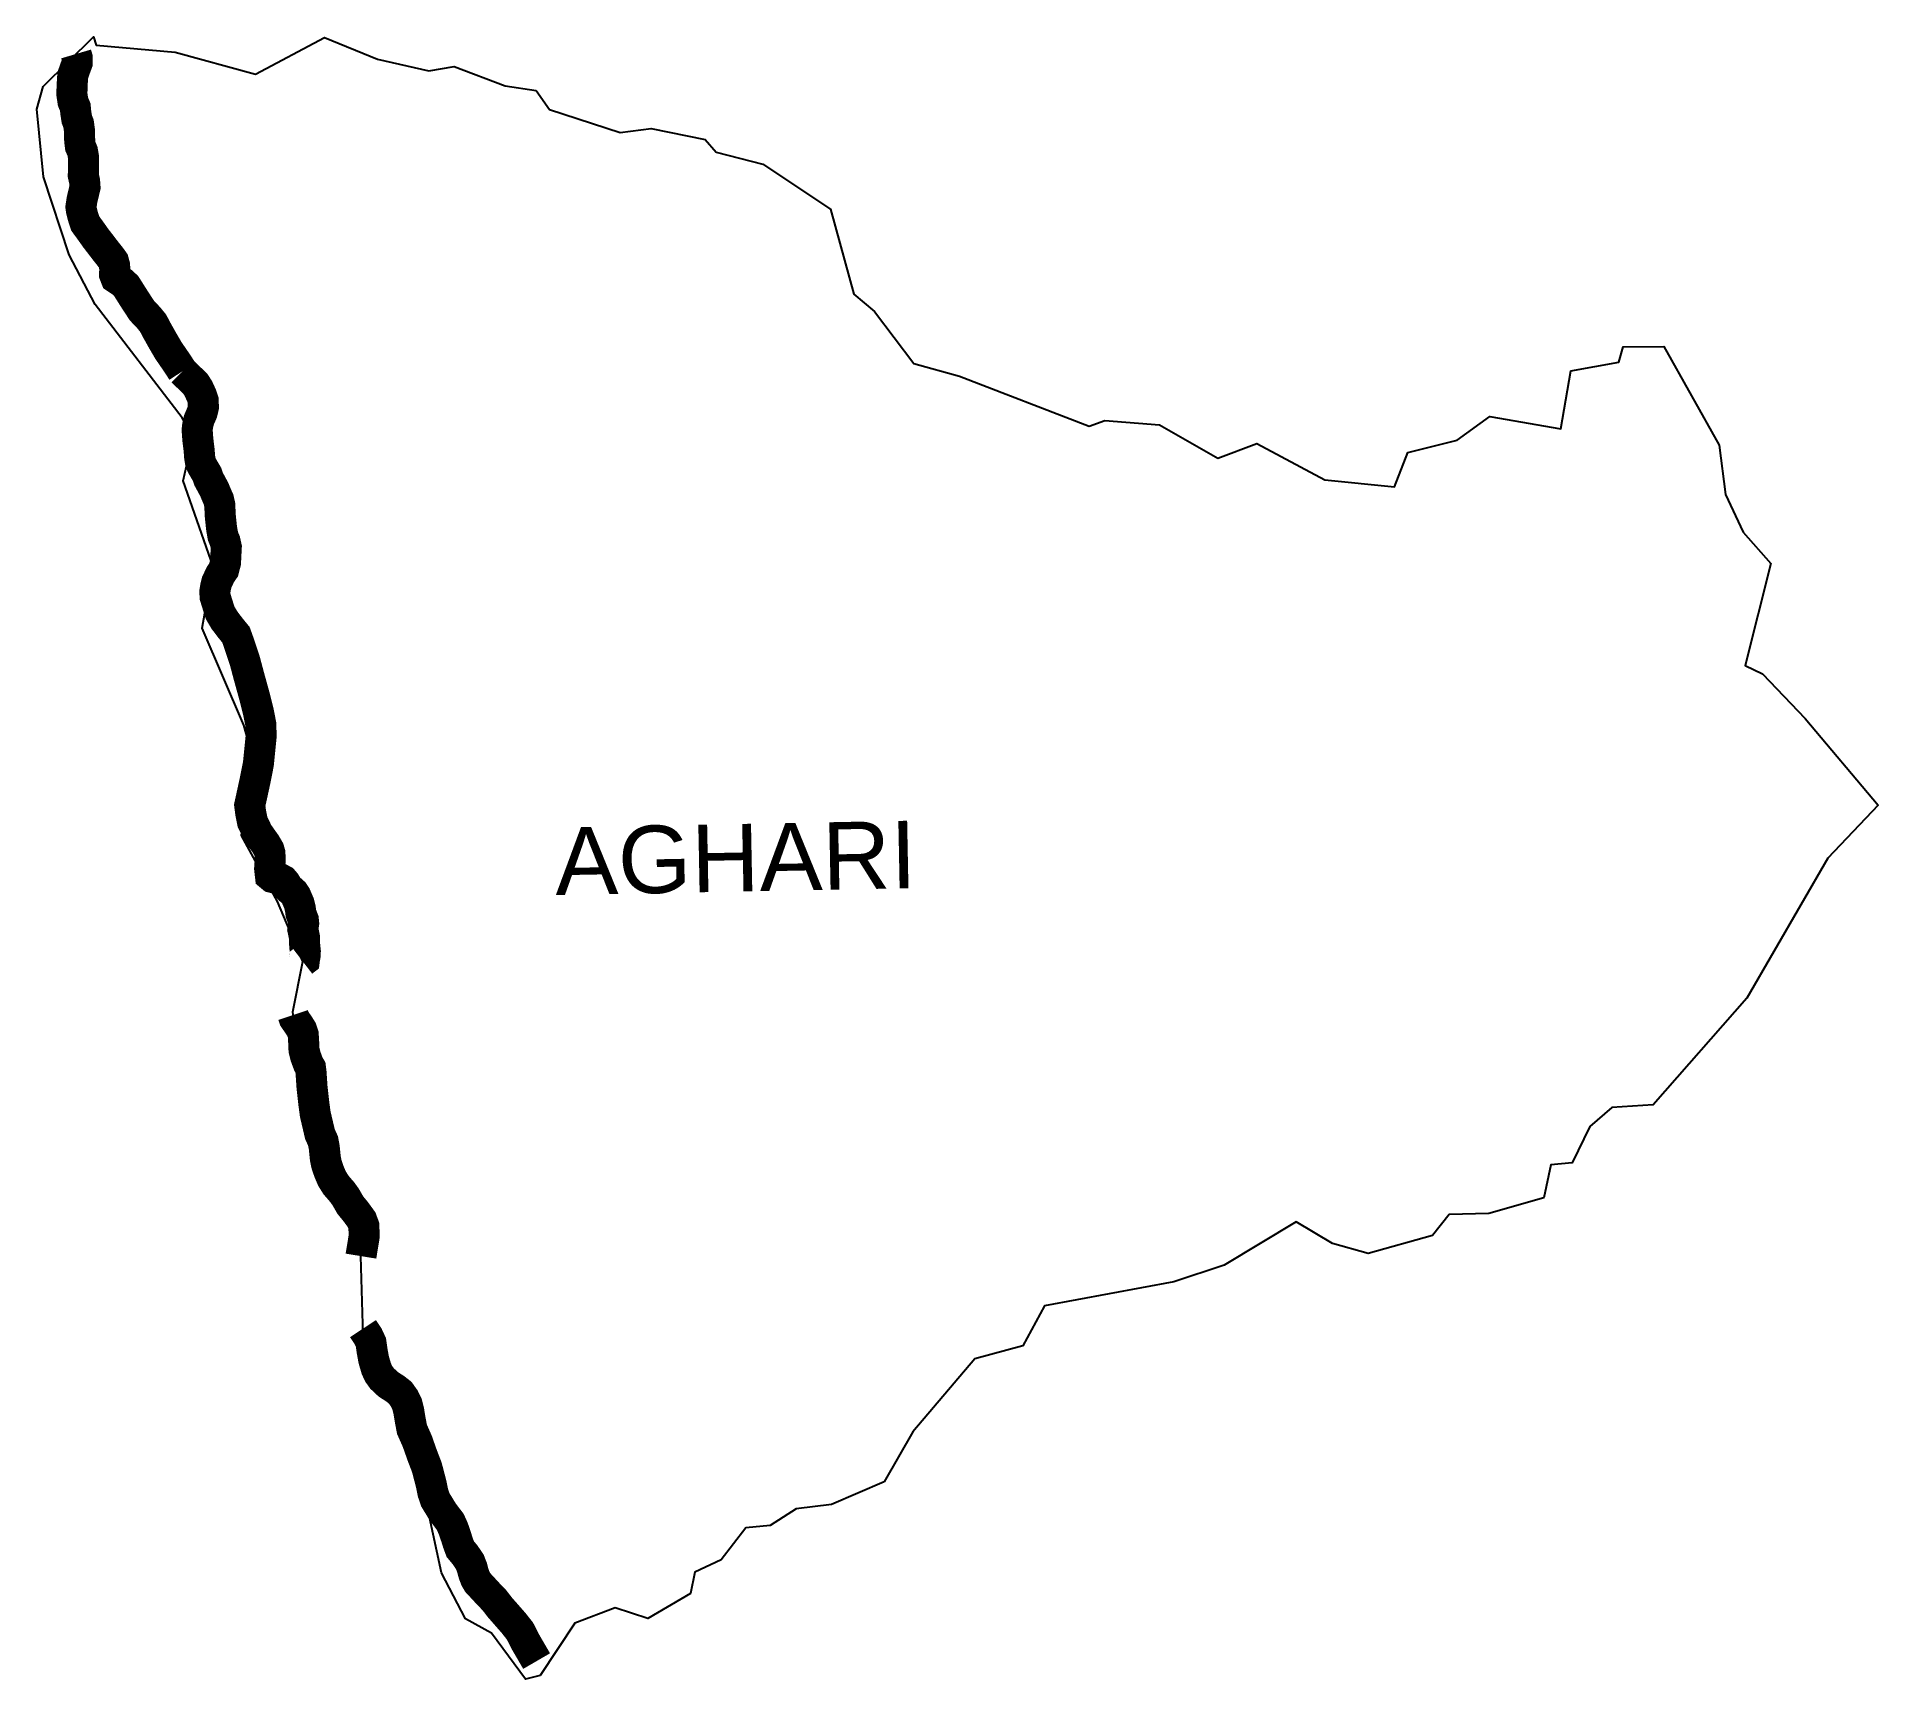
# Model space of a CAD drawing. Header units: metres. Extents: x 301741 to 304707, y 1947973 to 1950619.
import ezdxf

# ---------------------------------------------------------------- set-up
doc = ezdxf.new("R2010")
doc.units = ezdxf.units.M
doc.header["$MEASUREMENT"] = 0
doc.layers.add('NATURALLY PROTECTED', color=3, linetype='Continuous')
doc.layers.add('VILLAGE NAME', color=250, linetype='Continuous')
doc.styles.get("Standard").update_dxf_attribs({"font": 'simplex.shx'})

msp = doc.modelspace()

# ---------------------------------------------------------------- linework, layer by layer
at = {"color": 4, "flags": 128}
for points in [[(302545.2, 1950532.3), (302566.6, 1950501.7), (302680.5, 1950464.6), (302730.5, 1950471.4), (302817.2, 1950453.4), (302835.2, 1950433.1), (302910.1, 1950413.7), (303019.4, 1950341.5), (303056.9, 1950204.5), (303090, 1950176.3), (303153.7, 1950092.5), (303227.2, 1950072.4), (303436.1, 1949991.6), (303460.9, 1950001), (303549.1, 1949993.8), (303643.4, 1949940.4), (303706.1, 1949963.8), (303815.4, 1949905.3), (303927.9, 1949894.1), (303949.5, 1949949.6), (304028.7, 1949969), (304081.5, 1950007.2), (304195.8, 1949987.7), (304211.8, 1950080.8), (304289.4, 1950094.8), (304296, 1950119.5), (304361.6, 1950120.3), (304450.7, 1949961), (304460.9, 1949881.8), (304489.6, 1949821), (304534.1, 1949770.8), (304492.6, 1949606.1), (304520.8, 1949592.7), (304589.5, 1949520.8), (304706.9, 1949381.2), (304625.7, 1949295.9), (304495.2, 1949070.5), (304344.3, 1948898.6), (304277.7, 1948894.2), (304242.7, 1948863.6), (304214.2, 1948805.2), (304179.8, 1948802.1), (304168.6, 1948748.5), (304080, 1948723.4), (304016.1, 1948721.7), (303989, 1948687.9), (303885.6, 1948659), (303827.8, 1948675.3), (303769.3, 1948710), (303653.5, 1948640.1), (303572.5, 1948613.5), (303364.1, 1948574.6), (303329, 1948510.4), (303251.9, 1948489.5), (303152.1, 1948371.5), (303105.4, 1948291.1), (303020.7, 1948254.6), (302964.1, 1948247.6), (302922, 1948220.7), (302882.6, 1948217.1), (302843.1, 1948165.4), (302800.7, 1948145.5), (302793.7, 1948111.3), (302725.1, 1948071), (302672.5, 1948088.2), (302607.1, 1948063.3), (302551.6, 1947979), (302527.9, 1947973.3), (302472.9, 1948047.5), (302431, 1948070.6), (302392.4, 1948144.8), (302344.8, 1948366.6), (302267.5, 1948490.3), (302262.8, 1948654.8), (302243.4, 1948726.9), (302197.6, 1948773.9), (302179.4, 1948864.5), (302188.5, 1948884.9), (302160.1, 1948991), (302152.9, 1949048.5), (302169, 1949129.6), (302128.3, 1949225.9), (302070.2, 1949332.2), (302085.5, 1949469.7), (302074.2, 1949509.9), (302006.8, 1949666.6), (302024.8, 1949765.6), (301976.3, 1949903.9), (301992.4, 1949974.5), (301974.7, 1950005), (301834.4, 1950187.8), (301792.8, 1950267.7), (301751.3, 1950393.2), (301740.6, 1950502.2), (301750.6, 1950539.1), (301832, 1950619), (301836.3, 1950605.7), (301963.4, 1950594.1), (302092.8, 1950558.8), (302203.9, 1950617.9), (302289.2, 1950582.8), (302372, 1950564.4), (302412.8, 1950571), (302495.1, 1950539.9)], [(302495.1, 1950539.9), (302545.2, 1950532.3)]]:
    msp.add_lwpolyline(points, dxfattribs=at)
at = {"layer": 'NATURALLY PROTECTED', "const_width": 50, "flags": 128}
for points in [[(301803.9, 1950591.4), (301805.7, 1950585.3), (301805.5, 1950576.5), (301801.7, 1950566.2), (301798.5, 1950556.7), (301797.4, 1950539), (301797.2, 1950526), (301798.9, 1950514.5), (301802.6, 1950505.7), (301803.3, 1950497.8), (301805.1, 1950486.1), (301807.8, 1950479.3), (301809.4, 1950467.8), (301809.7, 1950451.6), (301810.9, 1950442.2), (301814.2, 1950434.8), (301815.9, 1950424.8), (301816, 1950410.9), (301815.5, 1950395.7), (301817.6, 1950386.4), (301818.3, 1950376.8), (301816.7, 1950370.1), (301813.4, 1950356.2), (301811.7, 1950344.7), (301812.5, 1950339.3), (301815.2, 1950328.9), (301818.7, 1950318.2), (301826.7, 1950307.3), (301835.6, 1950294.7), (301844.5, 1950283.2), (301850.3, 1950275.6), (301859.1, 1950264.5), (301864, 1950257.7), (301866, 1950250.6), (301866.1, 1950243.3), (301866, 1950235.8), (301868.2, 1950230.2), (301878.1, 1950223.6), (301884.4, 1950217.7), (301887.9, 1950212.3), (301899.4, 1950194.1), (301910.2, 1950177.7), (301920.6, 1950166.8), (301928, 1950157.7), (301933.6, 1950147), (301942.9, 1950130.4), (301952.7, 1950113.6), (301966.1, 1950094.1), (301975.2, 1950080.2)], [(301975.2, 1950080.2), (301983.6, 1950072), (301995.7, 1950060.4), (302000.8, 1950052.6), (302006.1, 1950041), (302008.8, 1950032.8), (302008.9, 1950022), (302006.9, 1950013.6), (302001.9, 1950002.1), (301999.9, 1949993.5), (301999.7, 1949992.4), (301998.9, 1949985.7), (302000.1, 1949969.5), (302002.1, 1949953.4), (302002.9, 1949942.1), (302004.4, 1949933.2), (302007.5, 1949926.7), (302014.9, 1949914.1), (302017.4, 1949906.6), (302026.5, 1949889.8), (302030.5, 1949880.1), (302033.4, 1949873.7), (302035.5, 1949864.3), (302036, 1949848.9), (302038.3, 1949827), (302040.5, 1949814.6), (302043.8, 1949806.5), (302045.9, 1949797), (302045.2, 1949783.7), (302044.6, 1949772.1), (302041.6, 1949760.4), (302036.5, 1949752.9), (302030.6, 1949740.8), (302028.8, 1949733.7), (302027.4, 1949725.1), (302027.9, 1949716.8), (302033.2, 1949699.8), (302035.9, 1949691.2), (302042.9, 1949679.3), (302052.8, 1949666.3), (302061.4, 1949655.8), (302065.3, 1949645), (302075.7, 1949613.9), (302082, 1949590.2), (302091.5, 1949555.7), (302097.8, 1949530.5), (302101.3, 1949512.4), (302102.1, 1949493), (302097.6, 1949447.9), (302092.2, 1949420.6), (302086.6, 1949394.9), (302083.6, 1949381.2), (302085.2, 1949368.8), (302088.1, 1949354.2), (302096.6, 1949336.6), (302109.4, 1949318.5), (302114.5, 1949309.7), (302116.2, 1949303.6), (302116.5, 1949291.7), (302115.7, 1949279), (302117, 1949267.4), (302120.1, 1949264.8), (302124.9, 1949263.6), (302131.3, 1949263.3), (302137.4, 1949260.1), (302141, 1949255.9), (302144.7, 1949249.7), (302147.9, 1949245.8), (302150.4, 1949244), (302154.4, 1949240.4), (302157.9, 1949235), (302163, 1949223), (302165.1, 1949214.5), (302166.2, 1949206.6), (302167.3, 1949203.5), (302169.9, 1949196.8), (302170.5, 1949190.8), (302169.2, 1949181), (302170.2, 1949176.3), (302171.8, 1949168.6), (302171.9, 1949161.8), (302172.2, 1949154.2), (302173.2, 1949145.8), (302172.8, 1949138.9), (302171.7, 1949132.4), (302171.6, 1949131.6), (302169, 1949129.6)], [(302153.5, 1949043.2), (302155.5, 1949037.2), (302163.2, 1949026.1), (302167.1, 1949019.7), (302169.8, 1949011.7), (302170.5, 1948999.9), (302171.1, 1948986.6), (302173.5, 1948976.8), (302178.1, 1948964.3), (302181.4, 1948958.7), (302182.4, 1948950.7), (302184, 1948926.6), (302186.9, 1948900.6), (302189.1, 1948883.9), (302196.7, 1948851.4), (302201.7, 1948840.4), (302203.7, 1948829.8), (302205.4, 1948812.4), (302207.5, 1948802.1), (302211.5, 1948790.6), (302216.1, 1948779.8), (302222.6, 1948769.4), (302232.7, 1948757.7), (302238.5, 1948749.6), (302245.5, 1948737.2), (302254.6, 1948726.1), (302263.9, 1948713.3), (302267.4, 1948703.7), (302268.1, 1948687.3), (302262.8, 1948654.8)], [(302266.1, 1948538), (302274.2, 1948525.7), (302278.9, 1948515.6), (302280.8, 1948502), (302283.4, 1948487.7), (302287.6, 1948473.4), (302291.5, 1948465), (302296.8, 1948457.7), (302306.8, 1948448.3), (302318.5, 1948440.7), (302326, 1948434.8), (302332.7, 1948425.3), (302336.9, 1948416.7), (302339.7, 1948405.9), (302341.8, 1948392.8), (302345, 1948375.7), (302349.8, 1948365), (302353.7, 1948356.1), (302356.5, 1948348.1), (302361.4, 1948334.2), (302368.9, 1948314.7), (302376.1, 1948287.1), (302378.8, 1948273.5), (302382.7, 1948262.1), (302394.8, 1948242.3), (302406.7, 1948226.6), (302411.5, 1948215.9), (302416.4, 1948201.6), (302418.8, 1948193.7), (302422.8, 1948182.8), (302430.2, 1948174), (302438.1, 1948162.4), (302441.8, 1948152.9), (302444.5, 1948142.6), (302447.5, 1948134.9), (302451, 1948128.9), (302458.3, 1948121.1), (302467, 1948111.6), (302477.3, 1948101), (302487, 1948088.5), (302508.5, 1948064), (302518.8, 1948051), (302527.9, 1948033.2), (302536.5, 1948018.4), (302545.8, 1948002.4)]]:
    msp.add_lwpolyline(points, dxfattribs=at)

# ---------------------------------------------------------------- texts
at = {"layer": 'VILLAGE NAME', "insert": (302574.4, 1949345.2), "char_height": 108.748, "attachment_point": 1, "rotation": 1.1028}
msp.add_mtext_dynamic_manual_height_columns('{\\fArial|b0|i0|c0|p34;AGHARI}', width=1571.314, gutter_width=543.7, heights=[0], dxfattribs=at)

doc.saveas('drawing.dxf')
